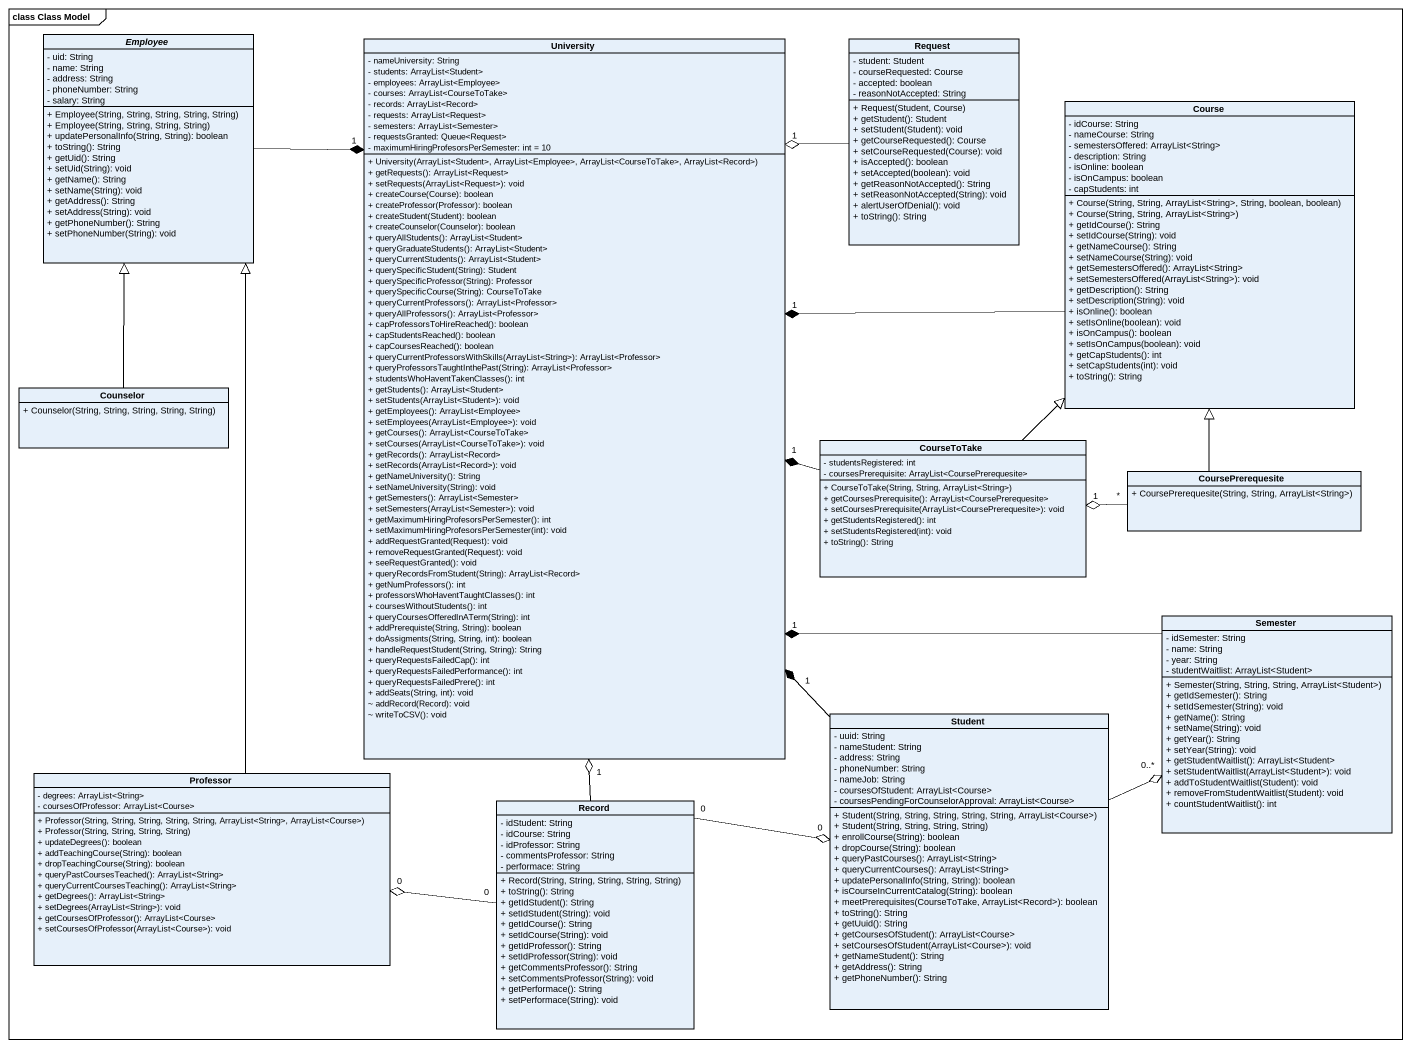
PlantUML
@startuml
mainframe class Class Model
hide circle
hide empty members
skinparam classAttributeIconSize 0
abstract class Employee {
  - uid: String
  - name: String
  - address: String
  - phoneNumber: String
  - salary: String
  + Employee(String, String, String, String, String)
  + Employee(String, String, String, String)
  + updatePersonalInfo(String, String): boolean
  + toString(): String
  + getUid(): String
  + setUid(String): void
  + getName(): String
  + setName(String): void
  + getAddress(): String
  + setAddress(String): void
  + getPhoneNumber(): String
  + setPhoneNumber(String): void
}
class University {
  - nameUniversity: String
  - students: ArrayList<Student>
  - employees: ArrayList<Employee>
  - courses: ArrayList<CourseToTake>
  - records: ArrayList<Record>
  - requests: ArrayList<Request>
  - semesters: ArrayList<Semester>
  - requestsGranted: Queue<Request>
  - maximumHiringProfesorsPerSemester: int = 10
  + University(ArrayList<Student>, ArrayList<Employee>, ArrayList<CourseToTake>, ArrayList<Record>)
  + getRequests(): ArrayList<Request>
  + setRequests(ArrayList<Request>): void
  + createCourse(Course): boolean
  + createProfessor(Professor): boolean
  + createStudent(Student): boolean
  + createCounselor(Counselor): boolean
  + queryAllStudents(): ArrayList<Student>
  + queryGraduateStudents(): ArrayList<Student>
  + queryCurrentStudents(): ArrayList<Student>
  + querySpecificStudent(String): Student
  + querySpecificProfessor(String): Professor
  + querySpecificCourse(String): CourseToTake
  + queryCurrentProfessors(): ArrayList<Professor>
  + queryAllProfessors(): ArrayList<Professor>
  + capProfessorsToHireReached(): boolean
  + capStudentsReached(): boolean
  + capCoursesReached(): boolean
  + queryCurrentProfessorsWithSkills(ArrayList<String>): ArrayList<Professor>
  + queryProfessorsTaughtInthePast(String): ArrayList<Professor>
  + studentsWhoHaventTakenClasses(): int
  + getStudents(): ArrayList<Student>
  + setStudents(ArrayList<Student>): void
  + getEmployees(): ArrayList<Employee>
  + setEmployees(ArrayList<Employee>): void
  + getCourses(): ArrayList<CourseToTake>
  + setCourses(ArrayList<CourseToTake>): void
  + getRecords(): ArrayList<Record>
  + setRecords(ArrayList<Record>): void
  + getNameUniversity(): String
  + setNameUniversity(String): void
  + getSemesters(): ArrayList<Semester>
  + setSemesters(ArrayList<Semester>): void
  + getMaximumHiringProfesorsPerSemester(): int
  + setMaximumHiringProfesorsPerSemester(int): void
  + addRequestGranted(Request): void
  + removeRequestGranted(Request): void
  + seeRequestGranted(): void
  + queryRecordsFromStudent(String): ArrayList<Record>
  + getNumProfessors(): int
  + professorsWhoHaventTaughtClasses(): int
  + coursesWithoutStudents(): int
  + queryCoursesOfferedInATerm(String): int
  + addPrerequiste(String, String): boolean
  + doAssigments(String, String, int): boolean
  + handleRequestStudent(String, String): String
  + queryRequestsFailedCap(): int
  + queryRequestsFailedPerformance(): int
  + queryRequestsFailedPrere(): int
  + addSeats(String, int): void
  ~ addRecord(Record): void
  ~ writeToCSV(): void
}
class Request {
  - student: Student
  - courseRequested: Course
  - accepted: boolean
  - reasonNotAccepted: String
  + Request(Student, Course)
  + getStudent(): Student
  + setStudent(Student): void
  + getCourseRequested(): Course
  + setCourseRequested(Course): void
  + isAccepted(): boolean
  + setAccepted(boolean): void
  + getReasonNotAccepted(): String
  + setReasonNotAccepted(String): void
  + alertUserOfDenial(): void
  + toString(): String
}
class Course {
  - idCourse: String
  - nameCourse: String
  - semestersOffered: ArrayList<String>
  - description: String
  - isOnline: boolean
  - isOnCampus: boolean
  - capStudents: int
  + Course(String, String, ArrayList<String>, String, boolean, boolean)
  + Course(String, String, ArrayList<String>)
  + getIdCourse(): String
  + setIdCourse(String): void
  + getNameCourse(): String
  + setNameCourse(String): void
  + getSemestersOffered(): ArrayList<String>
  + setSemestersOffered(ArrayList<String>): void
  + getDescription(): String
  + setDescription(String): void
  + isOnline(): boolean
  + setIsOnline(boolean): void
  + isOnCampus(): boolean
  + setIsOnCampus(boolean): void
  + getCapStudents(): int
  + setCapStudents(int): void
  + toString(): String
}
class Counselor {
  + Counselor(String, String, String, String, String)
}
class CourseToTake {
  - studentsRegistered: int
  - coursesPrerequisite: ArrayList<CoursePrerequesite>
  + CourseToTake(String, String, ArrayList<String>)
  + getCoursesPrerequisite(): ArrayList<CoursePrerequesite>
  + setCoursesPrerequisite(ArrayList<CoursePrerequesite>): void
  + getStudentsRegistered(): int
  + setStudentsRegistered(int): void
  + toString(): String
}
class CoursePrerequesite {
  + CoursePrerequesite(String, String, ArrayList<String>)
}
class Semester {
  - idSemester: String
  - name: String
  - year: String
  - studentWaitlist: ArrayList<Student>
  + Semester(String, String, String, ArrayList<Student>)
  + getIdSemester(): String
  + setIdSemester(String): void
  + getName(): String
  + setName(String): void
  + getYear(): String
  + setYear(String): void
  + getStudentWaitlist(): ArrayList<Student>
  + setStudentWaitlist(ArrayList<Student>): void
  + addToStudentWaitlist(Student): void
  + removeFromStudentWaitlist(Student): void
  + countStudentWaitlist(): int
}
class Student {
  - uuid: String
  - nameStudent: String
  - address: String
  - phoneNumber: String
  - nameJob: String
  - coursesOfStudent: ArrayList<Course>
  - coursesPendingForCounselorApproval: ArrayList<Course>
  + Student(String, String, String, String, String, ArrayList<Course>)
  + Student(String, String, String, String)
  + enrollCourse(String): boolean
  + dropCourse(String): boolean
  + queryPastCourses(): ArrayList<String>
  + queryCurrentCourses(): ArrayList<String>
  + updatePersonalInfo(String, String): boolean
  + isCourseInCurrentCatalog(String): boolean
  + meetPrerequisites(CourseToTake, ArrayList<Record>): boolean
  + toString(): String
  + getUuid(): String
  + getCoursesOfStudent(): ArrayList<Course>
  + setCoursesOfStudent(ArrayList<Course>): void
  + getNameStudent(): String
  + getAddress(): String
  + getPhoneNumber(): String
}
class Professor {
  - degrees: ArrayList<String>
  - coursesOfProfessor: ArrayList<Course>
  + Professor(String, String, String, String, String, ArrayList<String>, ArrayList<Course>)
  + Professor(String, String, String, String)
  + updateDegrees(): boolean
  + addTeachingCourse(String): boolean
  + dropTeachingCourse(String): boolean
  + queryPastCoursesTeached(): ArrayList<String>
  + queryCurrentCoursesTeaching(): ArrayList<String>
  + getDegrees(): ArrayList<String>
  + setDegrees(ArrayList<String>): void
  + getCoursesOfProfessor(): ArrayList<Course>
  + setCoursesOfProfessor(ArrayList<Course>): void
}
class "Record" as Record_ {
  - idStudent: String
  - idCourse: String
  - idProfessor: String
  - commentsProfessor: String
  - performace: String
  + Record(String, String, String, String, String)
  + toString(): String
  + getIdStudent(): String
  + setIdStudent(String): void
  + getIdCourse(): String
  + setIdCourse(String): void
  + getIdProfessor(): String
  + setIdProfessor(String): void
  + getCommentsProfessor(): String
  + setCommentsProfessor(String): void
  + getPerformace(): String
  + setPerformace(String): void
}
Employee -right-* "1" University
Request --o "1" University
Course -left-* "1" University
Counselor -up-|> Employee
CourseToTake -left-* "1" University
CourseToTake -up-|> Course
CoursePrerequesite -up-|> Course
CoursePrerequesite "*" -left-o "1" CourseToTake
Semester -left-* "1" University
Student -up-* "1" University
Student -right-o "0..*" Semester
Professor -up-|> Employee
Record_ -up-o "1" University
Record_ "0" -right-o "0" Student
Record_ "0" -left-o "0" Professor
@enduml
